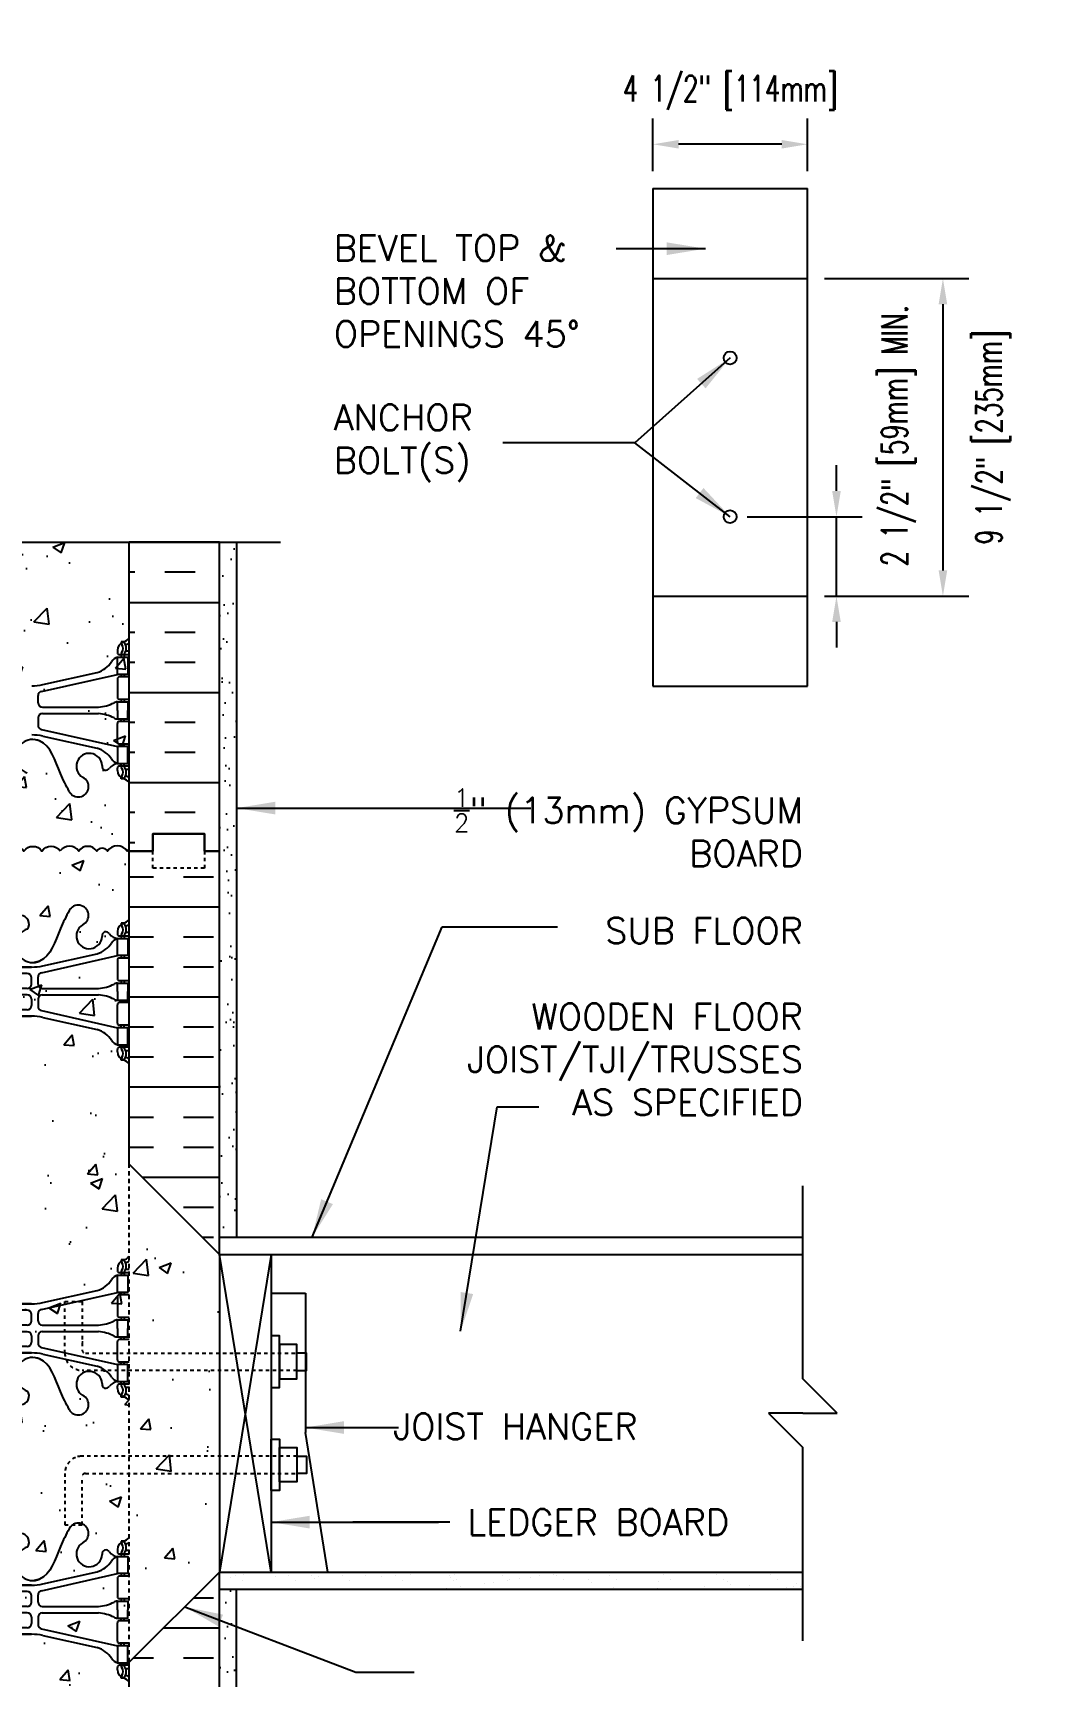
# Model space of a CAD drawing. Header units: inches. Extents: x 113.3 to 171.8, y -22.8 to 57.7.
# Drawn here: x 142.1 to 171.8, y 9.81 to 57.67 of the extents above; entities that cross this region are included whole.
import ezdxf
from ezdxf.enums import TextEntityAlignment as Align

# ---------------------------------------------------------------- set-up
doc = ezdxf.new("R2010")
doc.units = ezdxf.units.IN
doc.header["$LTSCALE"] = 0.5
doc.header["$MEASUREMENT"] = 0
doc.linetypes.add('DASHED2', pattern=[0.375, 0.25, -0.125])
doc.linetypes.add('HIDDEN2', pattern=[0.1875, 0.125, -0.0625])
for name, color, linetype in [('HATCH', 12, 'Continuous'), ('LINE15', 9, 'Continuous'), ('LINE18', 9, 'Continuous'), ('line25', 2, 'Continuous'), ('LINE50', 5, 'Continuous'), ('LINE9', 9, 'Continuous'), ('TEXT', 4, 'Continuous'), ('Web_Edge', 9, 'Continuous')]:
    doc.layers.add(name, color=color, linetype=linetype)
doc.styles.add('DIM', font='romans.shx', dxfattribs={"width": 0.7})
doc.styles.add('ROMANS', font='romans.shx', dxfattribs={"height": 1.125})
doc.dimstyles.new('ext_12', dxfattribs={"dimscale": 12, "dimtxt": 0.09375, "dimasz": 0.09375, "dimexe": 0.09375, "dimexo": 0.0625, "dimgap": 0.0625, "dimtad": 1, "dimdec": 1, "dimzin": 3, "dimdsep": 46, "dimlunit": 4, "dimtxsty": 'DIM', "dimcen": 0.09, "dimdle": 0.09375, "dimclrt": 4, "dimadec": 0, "dimazin": 0, "dimtfac": 1, "dimtdec": 1, "dimtmove": 2, "dimatfit": 3, "dimfxl": 1, "dimfrac": 2, "dimtolj": 1, "dimtzin": 0, "dimarcsym": 0})
doc.dimstyles.new('ext_8', dxfattribs={"dimscale": 8, "dimtxt": 0.09375, "dimasz": 0.09375, "dimexe": 0.09375, "dimexo": 0.0625, "dimgap": 0.0625, "dimtad": 1, "dimdec": 1, "dimzin": 3, "dimdsep": 46, "dimlunit": 4, "dimtxsty": 'DIM', "dimcen": 0.09, "dimdle": 0.09375, "dimclrt": 4, "dimadec": 0, "dimazin": 0, "dimtfac": 1, "dimtdec": 1, "dimtmove": 2, "dimatfit": 3, "dimfxl": 1, "dimfrac": 2, "dimtolj": 1, "dimtzin": 0, "dimarcsym": 0})
pattern_1 = [(37.5, (125.1024, -15.0365), (-0.031497, 0.963412), [0, -0.76, 0, -0.85, 0, -0.8125]), (7.5, (125.1024, -15.0365), (0.884888, 1.411073), [0, -0.41, 0, -0.685, 0, -0.2625]), (327.5, (124.4874, -15.0365), (1.557071, 0.00283), [0, -0.25, 0, -0.9, 0, -1.175]), (317.5, (124.4874, -15.0365), (1.503063, 0.438838), [0, -0.125, 0, -0.59, 0, -0.675])]

# ---------------------------------------------------------------- blocks, each defined once
blk = doc.blocks.new('*D1')
at = {"layer": 'Defpoints', "color": 0, "transparency": 16777216}
for p in [(162.395, 43.575), (165.49, 43.575), (164.645, 41.262)]:
    blk.add_point(p, dxfattribs=at)
at = {"layer": 'TEXT', "color": 0, "lineweight": -2, "transparency": 16777216}
for p, q in [((165.49, 44.325), (165.49, 45.075)), ((162.895, 43.575), (166.24, 43.575)), ((165.49, 41.262), (165.49, 43.575)), ((165.145, 41.262), (166.24, 41.262)), ((165.49, 40.512), (165.49, 39.762))]:
    blk.add_line(p, q, dxfattribs=at)
at = {"layer": 'TEXT', "color": 0, "transparency": 16777216}
for points in [[(165.365, 44.325), (165.615, 44.325), (165.49, 43.575)], [(165.365, 40.512), (165.615, 40.512), (165.49, 41.262)]]:
    blk.add_solid(points, dxfattribs=at)
at = {"layer": 'TEXT', "color": 4, "transparency": 16777216, "insert": (167.304, 45.932), "char_height": 0.75, "attachment_point": 5, "rotation": 90, "style": 'DIM'}
blk.add_mtext('\\A1;2 1/2" [59mm] MIN.', dxfattribs=at)
blk = doc.blocks.new('*D2')
at = {"layer": 'Defpoints', "color": 0, "transparency": 16777216}
for p in [(164.645, 50.512), (164.645, 41.262), (168.589, 41.262)]:
    blk.add_point(p, dxfattribs=at)
at = {"layer": 'TEXT', "color": 0, "lineweight": -2, "transparency": 16777216}
for p, q in [((165.145, 50.512), (169.339, 50.512)), ((168.589, 49.762), (168.589, 42.012)), ((165.145, 41.262), (169.339, 41.262))]:
    blk.add_line(p, q, dxfattribs=at)
at = {"layer": 'TEXT', "color": 0, "transparency": 16777216}
for points in [[(168.464, 49.762), (168.714, 49.762), (168.589, 50.512)], [(168.464, 42.012), (168.714, 42.012), (168.589, 41.262)]]:
    blk.add_solid(points, dxfattribs=at)
at = {"layer": 'TEXT', "color": 4, "transparency": 16777216, "insert": (170.052, 45.887), "char_height": 0.75, "attachment_point": 5, "rotation": 90, "style": 'DIM'}
blk.add_mtext('\\A1;9 1/2" [235mm]', dxfattribs=at)
blk = doc.blocks.new('*D3')
at = {"layer": 'Defpoints', "color": 0, "transparency": 16777216}
for p in [(160.145, 54.422), (160.145, 53.137), (164.645, 53.137)]:
    blk.add_point(p, dxfattribs=at)
at = {"layer": 'TEXT', "color": 0, "lineweight": -2, "transparency": 16777216}
for p, q in [((160.145, 53.637), (160.145, 55.172)), ((164.645, 53.637), (164.645, 55.172)), ((163.895, 54.422), (160.895, 54.422))]:
    blk.add_line(p, q, dxfattribs=at)
at = {"layer": 'TEXT', "color": 0, "transparency": 16777216}
for points in [[(160.895, 54.547), (160.895, 54.297), (160.145, 54.422)], [(163.895, 54.547), (163.895, 54.297), (164.645, 54.422)]]:
    blk.add_solid(points, dxfattribs=at)
at = {"layer": 'TEXT', "color": 4, "transparency": 16777216, "insert": (162.395, 55.922), "char_height": 0.75, "attachment_point": 5, "style": 'DIM'}
blk.add_mtext('\\A1;4 1/2" [114mm]', dxfattribs=at)
blk = doc.blocks.new('12-inch Hinge Pin Web')
at = {"layer": 'Web_Edge'}
for p, q in [((349.969, 208.905), (350.059, 208.905)), ((350.059, 208.905), (350.059, 208.863)), ((361.677, 208.905), (361.587, 208.905)), ((361.587, 208.905), (361.587, 208.863)), ((349.823, 208.626), (349.901, 208.626)), ((349.823, 208.526), (350.107, 208.526)), ((349.969, 208.526), (349.969, 208.456)), ((350.059, 208.526), (350.059, 208.456)), ((350.169, 208.656), (350.169, 208.588)), ((361.477, 208.656), (361.477, 208.588)), ((361.823, 208.526), (361.54, 208.526)), ((361.587, 208.526), (361.587, 208.456)), ((361.677, 208.526), (361.677, 208.456)), ((361.823, 208.626), (361.746, 208.626)), ((349.823, 207.886), (350.107, 207.886)), ((349.969, 207.956), (349.969, 207.886)), ((350.059, 207.956), (350.059, 207.886)), ((352.382, 207.459), (350.164, 207.956)), ((350.169, 207.823), (350.169, 207.288)), ((352.339, 207.658), (350.758, 208.011)), ((359.265, 207.459), (361.482, 207.956)), ((359.308, 207.658), (360.889, 208.011)), ((361.477, 207.823), (361.477, 207.288)), ((361.823, 207.886), (361.54, 207.886)), ((361.587, 207.956), (361.587, 207.886)), ((361.677, 207.956), (361.677, 207.886)), ((352.48, 207.125), (352.48, 207.337)), ((352.666, 207.622), (354.823, 207.622)), ((355.823, 207.622), (352.666, 207.622)), ((352.667, 207.126), (352.667, 207.31)), ((352.792, 207.435), (355.511, 207.435)), ((355.823, 207.622), (358.981, 207.622)), ((358.855, 207.435), (356.135, 207.435)), ((358.981, 207.622), (356.823, 207.622)), ((358.98, 207.126), (358.98, 207.31)), ((359.167, 207.125), (359.167, 207.337)), ((349.823, 207.226), (350.107, 207.226)), ((349.969, 207.226), (349.969, 207.156)), ((350.059, 207.226), (350.059, 207.156)), ((352.355, 207), (350.717, 207)), ((352.355, 206.812), (350.717, 206.812)), ((352.792, 207.001), (355.511, 207.001)), ((352.792, 206.811), (355.511, 206.811)), ((358.855, 207.001), (356.135, 207.001)), ((358.855, 206.811), (356.135, 206.811)), ((359.292, 207), (360.93, 207)), ((359.292, 206.812), (360.93, 206.812)), ((361.823, 207.226), (361.54, 207.226)), ((361.587, 207.226), (361.587, 207.156)), ((361.677, 207.226), (361.677, 207.156)), ((349.823, 206.586), (350.107, 206.586)), ((349.969, 206.586), (349.969, 206.656)), ((350.059, 206.586), (350.059, 206.656)), ((352.382, 206.353), (350.164, 205.856)), ((350.169, 205.988), (350.169, 206.523)), ((352.48, 206.687), (352.48, 206.475)), ((352.667, 206.686), (352.667, 206.502)), ((352.792, 206.377), (355.511, 206.377)), ((358.855, 206.377), (356.135, 206.377)), ((358.98, 206.686), (358.98, 206.502)), ((359.167, 206.687), (359.167, 206.475)), ((359.265, 206.353), (361.482, 205.856)), ((361.477, 205.988), (361.477, 206.523)), ((361.823, 206.586), (361.54, 206.586)), ((361.587, 206.586), (361.587, 206.656)), ((361.677, 206.586), (361.677, 206.656)), ((349.823, 205.926), (350.107, 205.926)), ((349.969, 205.856), (349.969, 205.926)), ((350.059, 205.856), (350.059, 205.926)), ((352.339, 206.154), (350.758, 205.801)), ((352.666, 206.19), (354.823, 206.19)), ((355.823, 206.19), (352.666, 206.19)), ((355.823, 206.19), (358.981, 206.19)), ((358.981, 206.19), (356.823, 206.19)), ((359.308, 206.154), (360.889, 205.801)), ((361.823, 205.926), (361.54, 205.926)), ((361.587, 205.856), (361.587, 205.926)), ((361.677, 205.856), (361.677, 205.926)), ((349.969, 205.286), (349.969, 205.356)), ((350.059, 205.286), (350.059, 205.356)), ((361.587, 205.286), (361.587, 205.356)), ((361.677, 205.286), (361.677, 205.356)), ((349.823, 205.286), (350.107, 205.286)), ((349.823, 205.186), (349.901, 205.186)), ((349.969, 204.907), (350.059, 204.907)), ((350.059, 204.907), (350.059, 204.949)), ((350.169, 205.156), (350.169, 205.223)), ((361.477, 205.156), (361.477, 205.223)), ((361.823, 205.286), (361.54, 205.286)), ((361.587, 204.907), (361.587, 204.949)), ((361.677, 204.907), (361.587, 204.907)), ((361.823, 205.186), (361.746, 205.186)), ((349.823, 198.818), (349.901, 198.818)), ((349.823, 198.718), (350.107, 198.718)), ((349.969, 199.097), (350.059, 199.097)), ((349.969, 198.718), (349.969, 198.648)), ((350.059, 199.097), (350.059, 199.055)), ((350.059, 198.718), (350.059, 198.648)), ((350.169, 198.848), (350.169, 198.781)), ((361.477, 198.848), (361.477, 198.781)), ((361.823, 198.718), (361.54, 198.718)), ((361.677, 199.097), (361.587, 199.097)), ((361.587, 199.097), (361.587, 199.055)), ((361.587, 198.718), (361.587, 198.648)), ((361.677, 198.718), (361.677, 198.648)), ((361.823, 198.818), (361.746, 198.818)), ((349.969, 198.148), (349.969, 198.078)), ((350.059, 198.148), (350.059, 198.078)), ((352.382, 197.652), (350.164, 198.148)), ((352.339, 197.85), (350.758, 198.203)), ((359.265, 197.652), (361.482, 198.148)), ((359.308, 197.85), (360.889, 198.203)), ((361.587, 198.148), (361.587, 198.078)), ((361.677, 198.148), (361.677, 198.078)), ((349.823, 198.078), (350.107, 198.078)), ((350.169, 198.016), (350.169, 197.481)), ((352.666, 197.814), (354.823, 197.814)), ((355.823, 197.814), (352.666, 197.814)), ((355.823, 197.814), (358.981, 197.814)), ((358.981, 197.814), (356.823, 197.814)), ((361.477, 198.016), (361.477, 197.481)), ((361.823, 198.078), (361.54, 198.078)), ((349.823, 197.418), (350.107, 197.418)), ((349.969, 197.418), (349.969, 197.348)), ((350.059, 197.418), (350.059, 197.348)), ((352.355, 197.192), (350.717, 197.192)), ((352.48, 197.317), (352.48, 197.53)), ((352.667, 197.318), (352.667, 197.502)), ((352.792, 197.627), (355.511, 197.627)), ((352.792, 197.193), (355.511, 197.193)), ((358.855, 197.627), (356.135, 197.627)), ((358.855, 197.193), (356.135, 197.193)), ((358.98, 197.318), (358.98, 197.502)), ((359.167, 197.317), (359.167, 197.53)), ((359.292, 197.192), (360.93, 197.192)), ((361.823, 197.418), (361.54, 197.418)), ((361.587, 197.418), (361.587, 197.348)), ((361.677, 197.418), (361.677, 197.348)), ((349.823, 196.778), (350.107, 196.778)), ((349.969, 196.778), (349.969, 196.848)), ((350.059, 196.778), (350.059, 196.848)), ((350.169, 196.181), (350.169, 196.716)), ((352.355, 197.004), (350.717, 197.004)), ((352.48, 196.879), (352.48, 196.667)), ((352.667, 196.878), (352.667, 196.694)), ((352.792, 197.003), (355.511, 197.003)), ((358.855, 197.003), (356.135, 197.003)), ((358.98, 196.878), (358.98, 196.694)), ((359.167, 196.879), (359.167, 196.667)), ((359.292, 197.004), (360.93, 197.004)), ((361.477, 196.181), (361.477, 196.716)), ((361.823, 196.778), (361.54, 196.778)), ((361.587, 196.778), (361.587, 196.848)), ((361.677, 196.778), (361.677, 196.848)), ((352.382, 196.545), (350.164, 196.048)), ((352.339, 196.347), (350.758, 195.994)), ((352.666, 196.383), (354.823, 196.383)), ((355.823, 196.383), (352.666, 196.383)), ((352.792, 196.569), (355.511, 196.569)), ((355.823, 196.383), (358.981, 196.383)), ((358.855, 196.569), (356.135, 196.569)), ((358.981, 196.383), (356.823, 196.383)), ((359.265, 196.545), (361.482, 196.048)), ((359.308, 196.347), (360.889, 195.994)), ((349.823, 196.118), (350.107, 196.118)), ((349.969, 196.048), (349.969, 196.118)), ((350.059, 196.048), (350.059, 196.118)), ((361.823, 196.118), (361.54, 196.118)), ((361.587, 196.048), (361.587, 196.118)), ((361.677, 196.048), (361.677, 196.118)), ((349.823, 195.478), (350.107, 195.478)), ((349.823, 195.378), (349.901, 195.378)), ((349.969, 195.478), (349.969, 195.548)), ((350.059, 195.478), (350.059, 195.548)), ((350.169, 195.348), (350.169, 195.416)), ((361.477, 195.348), (361.477, 195.416)), ((361.823, 195.478), (361.54, 195.478)), ((361.587, 195.478), (361.587, 195.548)), ((361.677, 195.478), (361.677, 195.548)), ((361.823, 195.378), (361.746, 195.378)), ((349.969, 195.099), (350.059, 195.099)), ((350.059, 195.099), (350.059, 195.141)), ((361.587, 195.099), (361.587, 195.141)), ((361.677, 195.099), (361.587, 195.099))]:
    blk.add_line(p, q, dxfattribs=at)
for points in [[(349.864, 207.956), (350.164, 207.956), (350.164, 208.456), (349.864, 208.456)], [(361.782, 207.956), (361.482, 207.956), (361.482, 208.456), (361.782, 208.456)], [(349.864, 205.856), (350.164, 205.856), (350.164, 205.356), (349.864, 205.356)], [(361.782, 205.856), (361.482, 205.856), (361.482, 205.356), (361.782, 205.356)], [(349.864, 198.148), (350.164, 198.148), (350.164, 198.648), (349.864, 198.648)], [(361.782, 198.148), (361.482, 198.148), (361.482, 198.648), (361.782, 198.648)], [(349.864, 196.048), (350.164, 196.048), (350.164, 195.548), (349.864, 195.548)], [(361.782, 196.048), (361.482, 196.048), (361.482, 195.548), (361.782, 195.548)]]:
    blk.add_lwpolyline(points, close=True, dxfattribs=at)
for points in [[(350.164, 206.906), (350.164, 207.156), (349.864, 207.156), (349.864, 206.906)], [(350.164, 206.906), (350.164, 206.656), (349.864, 206.656), (349.864, 206.906)], [(361.482, 206.906), (361.482, 207.156), (361.782, 207.156), (361.782, 206.906)], [(361.482, 206.906), (361.482, 206.656), (361.782, 206.656), (361.782, 206.906)], [(350.164, 197.098), (350.164, 197.348), (349.864, 197.348), (349.864, 197.098)], [(361.482, 197.098), (361.482, 197.348), (361.782, 197.348), (361.782, 197.098)], [(350.164, 197.098), (350.164, 196.848), (349.864, 196.848), (349.864, 197.098)], [(361.482, 197.098), (361.482, 196.848), (361.782, 196.848), (361.782, 197.098)]]:
    blk.add_lwpolyline(points, dxfattribs=at)
for centre, radius, start, end in [((351.309, 209.126), 0.3, 27.597, 243.9425), ((360.337, 209.126), 0.3, 296.0575, 152.403), ((350.169, 209.363), 0.5, 226.2109, 250.5288), ((350.169, 209.363), 0.6, 234.7832, 245.0748), ((350.163, 208.71), 0.25, 140.1145, 222.4609), ((349.907, 208.8), 0.021, 343.464, 63.9957), ((350.005, 208.841), 0.045, 321.448, 139.1879), ((349.919, 208.656), 0.25, 0, 70.5288), ((350.163, 208.71), 0.16, 140.0001, 222.4609), ((350.989, 208.532), 0.375, 182.9237, 59.8675), ((352.636, 208.254), 0.5, 246.2139, 71.7937), ((352.982, 208.879), 0.242, 90, 218.2327), ((359.011, 208.254), 0.5, 108.2063, 293.7861), ((358.665, 208.879), 0.242, 321.7673, 90), ((360.657, 208.532), 0.375, 120.1325, 357.0763), ((361.727, 208.656), 0.25, 109.4712, 180), ((361.641, 208.841), 0.045, 40.8121, 218.552), ((361.484, 208.71), 0.16, 317.5391, 39.9999), ((361.477, 209.363), 0.5, 289.4712, 313.7891), ((361.484, 208.71), 0.25, 317.5391, 39.8855), ((361.74, 208.8), 0.021, 116.0043, 196.536), ((361.477, 209.363), 0.6, 294.9252, 305.2168), ((349.902, 208.646), 0.0196, 269.4032, 15.4901), ((350.012, 208.572), 0.045, 222.4609, 42.4609), ((350.107, 208.588), 0.0625, 270, 0), ((350.127, 208.805), 0.352, 276.1291, 321.5331), ((350.042, 208.113), 0.364, 34.9775, 70.3387), ((350.965, 208.725), 0.743, 212.7919, 253.8107), ((350.504, 208.537), 0.113, 347.8156, 154.0569), ((354.761, 208.254), 0.5, 204.819, 44.1875), ((356.886, 208.254), 0.5, 135.8125, 335.181), ((360.682, 208.725), 0.743, 286.1893, 327.2081), ((361.143, 208.537), 0.113, 25.9431, 192.1844), ((361.52, 208.805), 0.352, 218.4669, 263.8709), ((361.605, 208.113), 0.364, 109.6613, 145.0225), ((361.54, 208.588), 0.0625, 180, 270), ((361.635, 208.572), 0.045, 137.5391, 317.5391), ((361.745, 208.646), 0.0196, 164.5099, 270.5968), ((350.107, 207.823), 0.0625, 0, 90), ((361.54, 207.823), 0.0625, 90, 180), ((350.107, 207.288), 0.0625, 270, 0), ((352.666, 209.122), 1.5, 257.4135, 270), ((352.355, 207.337), 0.125, 0, 77.3767), ((352.792, 207.31), 0.125, 90, 180), ((355.511, 207.218), 0.217, 270, 90), ((356.135, 207.218), 0.217, 90, 270), ((358.855, 207.31), 0.125, 0, 90), ((358.981, 209.122), 1.5, 270, 282.5865), ((359.292, 207.337), 0.125, 102.6233, 180), ((361.54, 207.288), 0.0625, 180, 270), ((350.16, 206.937), 0.219, 60.4937, 88.92), ((350.806, 208.167), 1.17, 242.6365, 265.6505), ((350.806, 205.645), 1.17, 94.3495, 117.3635), ((352.355, 207.125), 0.125, 270, 0), ((352.355, 206.687), 0.125, 0, 90), ((352.792, 207.126), 0.125, 180, 270), ((352.792, 206.686), 0.125, 90, 180), ((355.511, 206.594), 0.217, 270, 90), ((356.135, 206.594), 0.217, 90, 270), ((358.855, 207.126), 0.125, 270, 360), ((358.855, 206.686), 0.125, 0, 90), ((359.292, 207.125), 0.125, 180, 270), ((359.292, 206.687), 0.125, 90, 180), ((360.841, 208.167), 1.17, 274.3495, 297.3635), ((360.841, 205.645), 1.17, 62.6365, 85.6505), ((361.487, 206.937), 0.219, 91.08, 119.5063), ((350.107, 206.523), 0.0625, 0, 90), ((350.16, 206.875), 0.219, 271.08, 299.5063), ((352.355, 206.475), 0.125, 282.6233, 0), ((352.792, 206.502), 0.125, 180, 270), ((358.855, 206.502), 0.125, 270, 0), ((359.292, 206.475), 0.125, 180, 257.3767), ((361.487, 206.875), 0.219, 240.4937, 268.92), ((361.54, 206.523), 0.0625, 90, 180), ((350.107, 205.988), 0.0625, 270, 0), ((350.965, 205.087), 0.743, 106.1893, 147.2081), ((352.666, 204.69), 1.5, 90, 102.5865), ((358.981, 204.69), 1.5, 77.4135, 90), ((360.682, 205.087), 0.743, 32.7919, 73.8107), ((361.54, 205.988), 0.0625, 180, 270), ((350.042, 205.699), 0.364, 289.6613, 325.0225), ((361.605, 205.699), 0.364, 214.9775, 250.3387), ((350.169, 204.449), 0.6, 114.9252, 125.2168), ((350.169, 204.449), 0.5, 109.4712, 133.7891), ((349.902, 205.166), 0.0196, 344.5099, 90.5968), ((350.163, 205.101), 0.25, 137.5391, 219.8855), ((349.907, 205.012), 0.021, 296.0043, 16.536), ((350.005, 204.97), 0.045, 220.8121, 38.552), ((350.012, 205.24), 0.045, 317.5391, 137.5391), ((350.163, 205.101), 0.16, 137.5391, 219.9999), ((349.919, 205.156), 0.25, 289.4712, 360), ((350.107, 205.223), 0.0625, 360, 90), ((361.54, 205.223), 0.0625, 90, 180), ((361.727, 205.156), 0.25, 180, 250.5288), ((361.635, 205.24), 0.045, 42.4609, 222.4609), ((361.641, 204.97), 0.045, 141.448, 319.1879), ((361.484, 205.101), 0.16, 320.0001, 42.4609), ((361.477, 204.449), 0.5, 46.2109, 70.5288), ((361.484, 205.101), 0.25, 320.1145, 42.4609), ((361.74, 205.012), 0.021, 163.464, 243.9957), ((361.745, 205.166), 0.0196, 89.4032, 195.4901), ((361.477, 204.449), 0.6, 54.7832, 65.0748), ((350.169, 199.555), 0.5, 226.2109, 250.5288), ((361.477, 199.555), 0.5, 289.4712, 313.7891), ((350.169, 199.555), 0.6, 234.7832, 245.0748), ((349.902, 198.838), 0.0196, 269.4032, 15.4901), ((350.163, 198.903), 0.25, 140.1145, 222.4609), ((349.907, 198.992), 0.021, 343.464, 63.9957), ((350.005, 199.034), 0.045, 321.448, 139.1879), ((350.012, 198.764), 0.045, 222.4609, 42.4609), ((349.919, 198.848), 0.25, 0, 70.5288), ((350.163, 198.903), 0.16, 140.0001, 222.4609), ((350.107, 198.781), 0.0625, 270, 0), ((350.042, 198.306), 0.364, 34.9775, 70.3387), ((361.605, 198.306), 0.364, 109.6613, 145.0225), ((361.727, 198.848), 0.25, 109.4712, 180), ((361.54, 198.781), 0.0625, 180, 270), ((361.635, 198.764), 0.045, 137.5391, 317.5391), ((361.641, 199.034), 0.045, 40.8121, 218.552), ((361.484, 198.903), 0.16, 317.5391, 39.9999), ((361.484, 198.903), 0.25, 317.5391, 39.8855), ((361.74, 198.992), 0.021, 116.0043, 196.536), ((361.745, 198.838), 0.0196, 164.5099, 270.5968), ((361.477, 199.555), 0.6, 294.9252, 305.2168), ((350.965, 198.917), 0.743, 212.7919, 253.8107), ((360.682, 198.917), 0.743, 286.1893, 327.2081), ((350.107, 198.016), 0.0625, 0, 90), ((352.666, 199.314), 1.5, 257.4135, 270), ((358.981, 199.314), 1.5, 270, 282.5865), ((361.54, 198.016), 0.0625, 90, 180), ((350.107, 197.481), 0.0625, 270, 0), ((350.16, 197.13), 0.219, 60.4937, 88.92), ((350.806, 198.359), 1.17, 242.6365, 265.6505), ((352.355, 197.317), 0.125, 270, 0), ((352.355, 197.53), 0.125, 0, 77.3767), ((352.792, 197.502), 0.125, 90, 180), ((352.792, 197.318), 0.125, 180, 270), ((355.511, 197.41), 0.217, 270, 90), ((356.135, 197.41), 0.217, 90, 270), ((358.855, 197.502), 0.125, 0, 90), ((358.855, 197.318), 0.125, 270, 360), ((359.292, 197.53), 0.125, 102.6233, 180), ((359.292, 197.317), 0.125, 180, 270), ((360.841, 198.359), 1.17, 274.3495, 297.3635), ((361.487, 197.13), 0.219, 91.08, 119.5063), ((361.54, 197.481), 0.0625, 180, 270), ((350.107, 196.716), 0.0625, 0, 90), ((350.16, 197.067), 0.219, 271.08, 299.5063), ((350.806, 195.837), 1.17, 94.3495, 117.3635), ((352.355, 196.879), 0.125, 0, 90), ((352.792, 196.878), 0.125, 90, 180), ((355.511, 196.786), 0.217, 270, 90), ((356.135, 196.786), 0.217, 90, 270), ((358.855, 196.878), 0.125, 0, 90), ((359.292, 196.879), 0.125, 90, 180), ((360.841, 195.837), 1.17, 62.6365, 85.6505), ((361.487, 197.067), 0.219, 240.4937, 268.92), ((361.54, 196.716), 0.0625, 90, 180), ((352.666, 194.883), 1.5, 90, 102.5865), ((352.355, 196.667), 0.125, 282.6233, 0), ((352.636, 195.75), 0.5, 288.2063, 113.7861), ((352.792, 196.694), 0.125, 180, 270), ((354.761, 195.75), 0.5, 315.8125, 155.181), ((356.886, 195.75), 0.5, 24.819, 224.1875), ((359.011, 195.75), 0.5, 66.2139, 251.7937), ((358.855, 196.694), 0.125, 270, 0), ((358.981, 194.883), 1.5, 77.4135, 90), ((359.292, 196.667), 0.125, 180, 257.3767), ((350.107, 196.181), 0.0625, 270, 0), ((350.965, 195.28), 0.743, 106.1893, 147.2081), ((350.989, 195.472), 0.375, 300.1325, 177.0763), ((360.657, 195.472), 0.375, 2.9237, 239.8675), ((360.682, 195.28), 0.743, 32.7919, 73.8107), ((361.54, 196.181), 0.0625, 180, 270), ((349.902, 195.359), 0.0196, 344.5099, 90.5968), ((350.163, 195.294), 0.25, 137.5391, 219.8855), ((350.012, 195.432), 0.045, 317.5391, 137.5391), ((350.163, 195.294), 0.16, 137.5391, 219.9999), ((349.919, 195.348), 0.25, 289.4712, 360), ((350.107, 195.416), 0.0625, 360, 90), ((350.042, 195.891), 0.364, 289.6613, 325.0225), ((350.127, 195.199), 0.352, 38.4669, 83.8709), ((350.504, 195.467), 0.113, 205.9431, 12.1844), ((352.982, 195.125), 0.242, 141.7673, 270), ((358.665, 195.125), 0.242, 270, 38.2327), ((361.143, 195.467), 0.113, 167.8156, 334.0569), ((361.52, 195.199), 0.352, 96.1291, 141.5331), ((361.605, 195.891), 0.364, 214.9775, 250.3387), ((361.54, 195.416), 0.0625, 90, 180), ((361.727, 195.348), 0.25, 180, 250.5288), ((361.635, 195.432), 0.045, 42.4609, 222.4609), ((361.484, 195.294), 0.16, 320.0001, 42.4609), ((361.484, 195.294), 0.25, 320.1145, 42.4609), ((361.745, 195.359), 0.0196, 89.4032, 195.4901), ((350.169, 194.641), 0.6, 114.9252, 125.2168), ((350.169, 194.641), 0.5, 109.4712, 133.7891), ((349.907, 195.204), 0.021, 296.0043, 16.536), ((350.005, 195.163), 0.045, 220.8121, 38.552), ((351.309, 194.878), 0.3, 116.0575, 332.403), ((360.337, 194.878), 0.3, 207.597, 63.9425), ((361.641, 195.163), 0.045, 141.448, 319.1879), ((361.477, 194.641), 0.5, 46.2109, 70.5288), ((361.74, 195.204), 0.021, 163.464, 243.9957), ((361.477, 194.641), 0.6, 54.7832, 65.0748)]:
    blk.add_arc(centre, radius, start, end, dxfattribs=at)
for points, knots in [([(355.119, 208.603), (355.012, 208.766), (354.652, 208.856), (354.575, 209.352), (355.123, 209.588), (355.527, 209.616), (355.823, 209.637)], [0.229407, 0.229407, 0.229407, 0.229407, 0.844432, 1.128849, 1.464331, 2.389004, 2.389004, 2.389004, 2.389004]), ([(356.527, 208.603), (356.635, 208.766), (356.995, 208.856), (357.072, 209.352), (356.524, 209.588), (356.12, 209.616), (355.823, 209.637)], [0.229407, 0.229407, 0.229407, 0.229407, 0.844432, 1.128849, 1.464331, 2.389004, 2.389004, 2.389004, 2.389004]), ([(351.575, 209.265), (351.661, 209.098), (351.914, 208.608), (352.128, 207.859), (352.538, 207.764), (352.595, 207.756)], [0, 0, 0, 0, 0.579211, 1.703896, 1.875321, 1.875321, 1.875321, 1.875321]), ([(360.072, 209.265), (359.986, 209.098), (359.733, 208.608), (359.519, 207.859), (359.109, 207.764), (359.052, 207.756)], [0, 0, 0, 0, 0.579211, 1.703896, 1.875321, 1.875321, 1.875321, 1.875321]), ([(352.982, 209.121), (353.103, 209.123), (353.937, 208.766), (354.176, 208.309), (354.317, 208.026)], [0.038125, 0.038125, 0.038125, 0.038125, 0.320663, 1.258119, 1.258119, 1.258119, 1.258119]), ([(358.665, 209.121), (358.544, 209.123), (357.71, 208.766), (357.471, 208.309), (357.33, 208.026)], [0.038125, 0.038125, 0.038125, 0.038125, 0.320663, 1.258119, 1.258119, 1.258119, 1.258119]), ([(351.575, 194.739), (351.661, 194.906), (351.914, 195.396), (352.128, 196.145), (352.538, 196.24), (352.595, 196.248)], [0, 0, 0, 0, 0.579211, 1.703896, 1.875321, 1.875321, 1.875321, 1.875321]), ([(360.072, 194.739), (359.986, 194.906), (359.733, 195.396), (359.519, 196.145), (359.109, 196.24), (359.052, 196.248)], [0, 0, 0, 0, 0.579211, 1.703896, 1.875321, 1.875321, 1.875321, 1.875321]), ([(352.982, 194.883), (353.103, 194.881), (353.937, 195.239), (354.176, 195.695), (354.317, 195.979)], [0.038125, 0.038125, 0.038125, 0.038125, 0.320663, 1.258119, 1.258119, 1.258119, 1.258119]), ([(358.665, 194.883), (358.544, 194.881), (357.71, 195.239), (357.471, 195.695), (357.33, 195.979)], [0.038125, 0.038125, 0.038125, 0.038125, 0.320663, 1.258119, 1.258119, 1.258119, 1.258119]), ([(355.119, 195.401), (355.012, 195.238), (354.652, 195.148), (354.575, 194.652), (355.123, 194.416), (355.527, 194.388), (355.823, 194.367)], [0.229407, 0.229407, 0.229407, 0.229407, 0.844432, 1.128849, 1.464331, 2.389004, 2.389004, 2.389004, 2.389004]), ([(356.527, 195.401), (356.635, 195.238), (356.995, 195.148), (357.072, 194.652), (356.524, 194.416), (356.12, 194.388), (355.823, 194.367)], [0.229407, 0.229407, 0.229407, 0.229407, 0.844432, 1.128849, 1.464331, 2.389004, 2.389004, 2.389004, 2.389004])]:
    blk.add_open_spline(points, degree=3, knots=knots, dxfattribs=at)
for points in [[(352.667, 207.131), (352.667, 207.305)], [(358.98, 207.131), (358.98, 207.305)], [(352.667, 206.681), (352.667, 206.507)], [(358.98, 206.681), (358.98, 206.507)], [(352.667, 197.323), (352.667, 197.497)], [(358.98, 197.323), (358.98, 197.497)], [(352.667, 196.873), (352.667, 196.699)], [(358.98, 196.873), (358.98, 196.699)]]:
    blk.add_open_spline(points, degree=1, dxfattribs=at)

msp = doc.modelspace()

# ---------------------------------------------------------------- hatches: boundary and pattern name
at = {"layer": 'HATCH'}
h = msp.add_hatch(dxfattribs=at)
h.set_pattern_fill('AR-CONC', color=256, scale=0.5, style=0)
edge = h.paths.add_edge_path()
edge.add_line((135.904, 42.838), (132.904, 42.838))
edge.add_line((132.904, 42.838), (132.904, -2.162))
edge.add_line((132.904, -2.162), (135.904, -2.162))
edge.add_line((135.904, -2.162), (136.904, -1.162))
edge.add_line((136.904, -1.162), (136.904, -3.162))
edge.add_line((136.904, -3.162), (137.904, -2.162))
edge.add_line((137.904, -2.162), (144.904, -2.162))
edge.add_line((144.904, -2.162), (144.904, 15.713))
edge.add_line((144.904, 15.713), (143.629, 15.713))
edge.add_arc((143.629, 15.613), 0.1, 90, 180)
edge.add_line((143.529, 15.613), (143.529, 14.213))
edge.add_line((143.529, 14.213), (143.029, 14.213))
edge.add_line((143.029, 14.213), (143.029, 15.713))
edge.add_arc((143.529, 15.713), 0.5, 90, 180, ccw=False)
edge.add_line((143.529, 16.213), (144.904, 16.213))
edge.add_line((144.904, 16.213), (144.904, 18.713))
edge.add_line((144.904, 18.713), (143.529, 18.713))
edge.add_arc((143.529, 19.213), 0.5, 180, 270, ccw=False)
edge.add_line((143.029, 19.213), (143.029, 20.713))
edge.add_line((143.029, 20.713), (143.529, 20.713))
edge.add_line((143.529, 20.713), (143.529, 19.313))
edge.add_arc((143.629, 19.313), 0.1, 180, 270)
edge.add_line((143.629, 19.213), (144.904, 19.213))
edge.add_line((144.904, 19.213), (144.904, 42.838))
edge.add_line((144.904, 42.838), (137.904, 42.838))
edge.add_line((137.904, 42.838), (136.904, 41.838))
edge.add_line((136.904, 41.838), (136.904, 43.838))
edge.add_line((136.904, 43.838), (135.904, 42.838))
h = msp.add_hatch(dxfattribs=at)
h.set_pattern_fill('INSUL', color=256, scale=7, style=0)
h.set_pattern_definition([(180, (3071.0654, -363.1712), (0, 2.625), []), (180, (3071.0654, -362.2962), (0, 2.625), [0.875, -0.875]), (180, (3071.0654, -361.4212), (0, 2.625), [0.875, -0.875])])
h.paths.add_polyline_path([(147.529, 42.838), (144.904, 42.838), (144.904, 33.838), (145.591, 33.838), (145.591, 34.338), (147.091, 34.338), (147.091, 33.838), (147.529, 33.838)])
h = msp.add_hatch(dxfattribs=at)
h.set_pattern_fill('AR-SAND', color=256, scale=0.5, style=0)
h.set_pattern_definition(pattern_1)
h.paths.add_polyline_path([(148.029, 42.838), (147.529, 42.838), (147.529, 22.588), (148.029, 22.588)])
h = msp.add_hatch(dxfattribs=at)
h.set_pattern_fill('INSUL', color=256, scale=7, style=0)
h.set_pattern_definition([(0, (34.4787, -15.0365), (0, 2.625), []), (0, (34.4787, -14.1615), (0, 2.625), [0.875, -0.875]), (0, (34.4787, -13.2865), (0, 2.625), [0.875, -0.875])])
h.paths.add_polyline_path([(144.904, 24.713), (147.529, 22.088), (147.529, 33.838), (147.091, 33.838), (147.091, 33.338), (145.591, 33.338), (145.591, 33.838), (144.904, 33.838)])
h.paths.add_polyline_path([(147.529, 12.838), (144.904, 10.213), (144.904, -2.162), (147.529, -2.162)])
h = msp.add_hatch(dxfattribs=at)
h.set_pattern_fill('AR-CONC', color=256, scale=0.5, style=0)
h.set_pattern_definition([(50, (11.4798, -137.801), (3.5863, -0.31376), [0.375, -4.125]), (355, (11.4798, -137.801), (-0.693757, 3.76096), [0.3, -3.3]), (100.4514, (11.7786, -137.827), (2.892547, 3.4472), [0.3187, -3.50571]), (46.1842, (11.4798, -136.801), (5.336205, -0.827595), [0.5625, -6.1875]), (96.6356, (11.9244, -136.87), (4.67331, 4.87059), [0.47805, -5.25856]), (351.1842, (11.48, -136.801), (4.67331, 4.8706), [0.45, -4.95]), (21, (11.9798, -137.051), (2.984535, -2.013094), [0.375, -4.125]), (326, (11.9798, -137.051), (1.216577, 3.62575), [0.3, -3.3]), (71.4514, (12.2285, -137.2187), (4.201113, 1.61265), [0.3187, -3.50571]), (37.5, (11.4798, -137.8009), (0.060799, 1.664469), [0, -3.26, 0, -3.35, 0, -3.3125]), (7.5, (11.4798, -137.8009), (1.315348, 1.972059), [0, -1.91, 0, -3.185, 0, -1.2625]), (327.5, (10.3648, -137.8009), (2.669112, -0.112774), [0, -1.25, 0, -3.9, 0, -5.175]), (317.5, (9.8648, -137.801), (2.91593, 0.500525), [0, -1.625, 0, -2.59, 0, -3.675])])
h.paths.add_polyline_path([(147.529, 19.526), (144.904, 19.526), (144.904, 15.401), (147.529, 15.401)])
h.paths.add_polyline_path([(147.529, 13.963), (147.529, 14.901), (144.904, 14.901), (144.904, 11.338)])
h.paths.add_polyline_path([(144.904, 23.588), (144.904, 20.026), (147.529, 20.026), (147.529, 20.963)])
h = msp.add_hatch(dxfattribs=at)
h.set_pattern_fill('AR-SAND', color=256, scale=0.5, style=0)
h.set_pattern_definition(pattern_1)
h.paths.add_polyline_path([(148.029, 12.027), (147.935, 12.338), (147.529, 12.338), (147.529, -2.162), (148.029, -2.162)])

# ---------------------------------------------------------------- linework, layer by layer
for p, q in [((147.529, 42.838), (144.904, 42.838)), ((149.029, 22.088), (147.529, 12.838)), ((149.029, 12.838), (147.529, 22.088)), ((147.839, 12.693), (147.839, 12.693)), ((147.988, 12.732), (147.988, 12.732)), ((148.199, 12.598), (148.199, 12.598)), ((148.214, 12.759), (148.214, 12.759)), ((149.147, 12.71), (149.147, 12.71)), ((149.545, 12.735), (149.545, 12.735)), ((149.756, 12.601), (149.756, 12.601)), ((150.214, 12.742), (150.214, 12.742)), ((150.307, 12.658), (150.307, 12.658)), ((150.426, 12.703), (150.426, 12.703)), ((151.103, 12.738), (151.103, 12.738)), ((151.313, 12.604), (151.313, 12.604)), ((151.777, 12.752), (151.777, 12.752)), ((152.245, 12.698), (152.245, 12.698)), ((152.66, 12.741), (152.66, 12.741)), ((152.87, 12.606), (152.87, 12.606)), ((153.086, 12.769), (153.086, 12.769)), ((154.217, 12.744), (154.217, 12.744)), ((154.245, 12.681), (154.245, 12.681)), ((154.338, 12.596), (154.338, 12.596)), ((154.365, 12.763), (154.365, 12.763)), ((154.428, 12.609), (154.428, 12.609)), ((155.237, 12.513), (155.237, 12.513)), ((155.497, 12.547), (155.497, 12.547)), ((155.715, 12.811), (155.715, 12.811)), ((155.774, 12.746), (155.774, 12.746)), ((155.904, 12.601), (155.904, 12.601)), ((155.985, 12.612), (155.985, 12.612)), ((156.276, 12.637), (156.276, 12.637)), ((156.583, 12.69), (156.583, 12.69)), ((156.843, 12.724), (156.843, 12.724)), ((157.024, 12.828), (157.024, 12.828)), ((157.25, 12.778), (157.25, 12.778)), ((157.331, 12.749), (157.331, 12.749)), ((157.542, 12.615), (157.542, 12.615)), ((158.276, 12.619), (158.276, 12.619)), ((158.303, 12.822), (158.303, 12.822)), ((158.369, 12.535), (158.369, 12.535)), ((158.888, 12.752), (158.888, 12.752)), ((159.099, 12.618), (159.099, 12.618)), ((160.307, 12.575), (160.307, 12.575)), ((160.445, 12.755), (160.445, 12.755)), ((160.656, 12.62), (160.656, 12.62)), ((162.002, 12.758), (162.002, 12.758)), ((162.213, 12.623), (162.213, 12.623)), ((162.307, 12.558), (162.307, 12.558)), ((162.399, 12.474), (162.399, 12.474)), ((163.559, 12.76), (163.559, 12.76)), ((163.77, 12.626), (163.77, 12.626)), ((164.338, 12.514), (164.338, 12.514)), ((154.151, 12.37), (154.151, 12.37)), ((154.558, 12.423), (154.558, 12.423)), ((157.7, 12.359), (157.7, 12.359)), ((159.009, 12.376), (159.009, 12.376)), ((160.288, 12.37), (160.288, 12.37)), ((161.638, 12.418), (161.638, 12.418)), ((162.947, 12.435), (162.947, 12.435)), ((163.773, 12.342), (163.773, 12.342)), ((164.034, 12.376), (164.034, 12.376)), ((164.226, 12.429), (164.226, 12.429)), ((164.44, 12.43), (164.44, 12.43))]:
    msp.add_line(p, q, dxfattribs=at)
for points in [[(140.904, 33.894, -0.056985), (140.953, 33.838, -0.520567), (141.518, 33.838, -0.520567), (141.837, 33.838, -0.520567), (142.361, 33.838, -0.520567), (142.896, 33.843)], [(144.888, 33.894, 0.056985), (144.839, 33.838, 0.520567), (144.274, 33.838, 0.520567), (143.955, 33.838, 0.520567), (143.431, 33.838, 0.520567), (142.896, 33.843)]]:
    msp.add_lwpolyline(points, format="xyb", dxfattribs=at)
at = {"layer": 'LINE15', "linetype": 'HIDDEN2'}
for points in [[(149.779, 18.713), (143.529, 18.713, -0.414214), (143.029, 19.213), (143.029, 20.713), (143.529, 20.713), (143.529, 19.313, 0.414214), (143.629, 19.213), (149.779, 19.213)], [(149.779, 16.213), (143.529, 16.213, 0.414214), (143.029, 15.713), (143.029, 14.213), (143.529, 14.213), (143.529, 15.613, -0.414214), (143.629, 15.713), (149.779, 15.713)]]:
    msp.add_lwpolyline(points, format="xyb", dxfattribs=at)
at = {"layer": 'LINE18'}
for points in [[(149.029, 18.213), (149.279, 18.213), (149.279, 19.713), (149.029, 19.713)], [(149.279, 18.463), (149.779, 18.463), (149.779, 19.463), (149.279, 19.463)], [(149.029, 16.713), (149.279, 16.713), (149.279, 15.213), (149.029, 15.213)], [(149.279, 16.463), (149.779, 16.463), (149.779, 15.463), (149.279, 15.463)]]:
    msp.add_lwpolyline(points, close=True, dxfattribs=at)
for points in [[(149.779, 18.713), (150.06, 18.713), (150.06, 19.213), (149.779, 19.213)], [(149.779, 16.213), (150.06, 16.213), (150.06, 15.713), (149.779, 15.713)]]:
    msp.add_lwpolyline(points, dxfattribs=at)
at = {"layer": 'line25'}
for p, q in [((144.904, 33.838), (144.904, 42.838)), ((144.904, 24.713), (144.904, 33.838)), ((147.529, 22.088), (144.904, 24.713)), ((147.529, 22.088), (164.512, 22.088)), ((147.529, 22.088), (147.529, 12.838)), ((149.029, 22.088), (149.029, 12.838)), ((147.529, 12.838), (144.904, 10.213)), ((147.529, 12.838), (164.512, 12.838)), ((144.904, -2.162), (144.904, 10.213))]:
    msp.add_line(p, q, dxfattribs=at)
at = {"layer": 'LINE50'}
for p, q in [((147.529, 33.838), (147.529, 42.838)), ((147.529, 22.088), (147.529, 33.838)), ((147.529, -2.162), (147.529, 12.838))]:
    msp.add_line(p, q, dxfattribs=at)
for points in [[(144.904, 33.838), (145.591, 33.838), (145.591, 34.338), (147.091, 34.338), (147.091, 33.838), (147.529, 33.838)], [(147.529, 33.838), (147.091, 33.838), (147.091, 34.338), (145.591, 34.338), (145.591, 33.838), (144.904, 33.838)]]:
    msp.add_lwpolyline(points, dxfattribs=at)
at = {"layer": 'LINE9'}
for p, q in [((160.145, 53.137), (160.145, 38.637)), ((160.145, 53.137), (164.645, 53.137)), ((164.645, 38.637), (164.645, 53.137)), ((160.145, 50.512), (164.645, 50.512)), ((148.029, 42.838), (148.029, 22.588)), ((160.145, 41.262), (164.645, 41.262)), ((160.145, 38.637), (164.645, 38.637)), ((164.512, 18.463), (164.512, 24.088)), ((147.529, 22.588), (164.512, 22.588)), ((149.029, 20.957), (150.029, 20.957)), ((150.029, 20.957), (150.029, 16.898)), ((165.512, 17.463), (164.512, 18.463)), ((163.512, 17.463), (164.512, 16.463)), ((164.512, 17.463), (163.512, 17.463)), ((164.512, 17.463), (165.512, 17.463)), ((150.687, 12.838), (150.029, 16.898)), ((164.512, 10.838), (164.512, 16.463)), ((147.529, 12.338), (164.512, 12.338)), ((148.029, -2.162), (148.029, 12.338))]:
    msp.add_line(p, q, dxfattribs=at)
at = {"layer": 'LINE9', "linetype": 'DASHED2'}
msp.add_line((144.904, 10.213), (144.904, 24.713), dxfattribs=at)
at = {"layer": 'LINE9'}
msp.add_lwpolyline([(124.278, 42.838), (135.904, 42.838), (136.904, 43.838), (136.904, 42.838), (136.904, 41.838), (137.904, 42.838), (149.31, 42.838)], dxfattribs=at)
at = {"layer": 'LINE9', "linetype": 'DASHED2', "ltscale": 0.15}
msp.add_lwpolyline([(147.091, 33.838), (147.091, 33.838), (147.091, 33.338), (145.591, 33.338), (145.591, 33.838), (145.591, 33.838)], dxfattribs=at)
at = {"layer": 'LINE9'}
for centre in [(162.395, 48.2), (162.395, 43.575)]:
    msp.add_circle(centre, 0.188, dxfattribs=at)
at = {"layer": 'TEXT'}
msp.add_line((154.231, 14.292), (151.411, 14.292), dxfattribs=at)
at = {"layer": 'Web_Edge'}
for p, q in [((144.758, 39.933), (144.668, 39.933)), ((144.668, 39.933), (144.668, 39.892)), ((144.558, 39.684), (144.558, 39.617)), ((144.904, 39.554), (144.62, 39.554)), ((144.668, 39.554), (144.668, 39.484)), ((144.758, 39.554), (144.758, 39.484)), ((144.904, 39.654), (144.826, 39.654)), ((142.345, 38.488), (144.563, 38.984)), ((142.389, 38.686), (143.969, 39.039)), ((144.558, 38.852), (144.558, 38.317)), ((144.904, 38.914), (144.62, 38.914)), ((144.668, 38.984), (144.668, 38.914)), ((144.758, 38.984), (144.758, 38.914)), ((142.248, 38.154), (142.248, 38.366)), ((142.373, 38.029), (144.01, 38.029)), ((142.373, 37.84), (144.01, 37.84)), ((144.904, 38.254), (144.62, 38.254)), ((144.668, 38.254), (144.668, 38.184)), ((144.758, 38.254), (144.758, 38.184)), ((142.248, 37.715), (142.248, 37.503)), ((142.345, 37.381), (144.563, 36.884)), ((144.558, 37.017), (144.558, 37.552)), ((144.904, 37.614), (144.62, 37.614)), ((144.668, 37.614), (144.668, 37.684)), ((144.758, 37.614), (144.758, 37.684)), ((142.389, 37.183), (143.969, 36.83)), ((144.904, 36.954), (144.62, 36.954)), ((144.668, 36.884), (144.668, 36.954)), ((144.758, 36.884), (144.758, 36.954)), ((144.668, 36.314), (144.668, 36.384)), ((144.758, 36.314), (144.758, 36.384)), ((144.558, 36.184), (144.558, 36.252)), ((144.904, 36.314), (144.62, 36.314)), ((144.668, 35.936), (144.668, 35.977)), ((144.758, 35.936), (144.668, 35.936)), ((144.904, 36.214), (144.826, 36.214))]:
    msp.add_line(p, q, dxfattribs=at)
for points in [[(144.863, 38.984), (144.563, 38.984), (144.563, 39.484), (144.863, 39.484)], [(144.863, 36.884), (144.563, 36.884), (144.563, 36.384), (144.863, 36.384)]]:
    msp.add_lwpolyline(points, close=True, dxfattribs=at)
for points in [[(144.563, 37.934), (144.563, 38.184), (144.863, 38.184), (144.863, 37.934)], [(144.563, 37.934), (144.563, 37.684), (144.863, 37.684), (144.863, 37.934)]]:
    msp.add_lwpolyline(points, dxfattribs=at)
for centre, radius, start, end in [((144.808, 39.684), 0.25, 109.4712, 180), ((144.722, 39.87), 0.045, 40.8121, 218.552), ((144.564, 39.739), 0.16, 317.5391, 39.9999), ((144.558, 40.392), 0.5, 289.4712, 313.7891), ((144.564, 39.739), 0.25, 317.5391, 39.8855), ((144.82, 39.829), 0.021, 116.0043, 196.536), ((144.558, 40.392), 0.6, 294.9252, 305.2168), ((143.762, 39.753), 0.743, 286.1893, 327.2081), ((144.685, 39.142), 0.364, 109.6613, 145.0225), ((144.62, 39.617), 0.0625, 180, 270), ((144.715, 39.601), 0.045, 137.5391, 317.5391), ((144.826, 39.674), 0.0196, 164.5099, 270.5968), ((144.62, 38.852), 0.0625, 90, 180), ((142.062, 40.15), 1.5, 270, 282.5865), ((142.373, 38.366), 0.125, 102.6233, 180), ((144.62, 38.317), 0.0625, 180, 270), ((142.373, 38.154), 0.125, 180, 270), ((142.373, 37.715), 0.125, 90, 180), ((143.921, 39.195), 1.17, 274.3495, 297.3635), ((143.921, 36.674), 1.17, 62.6365, 85.6505), ((144.567, 37.966), 0.219, 91.08, 119.5063), ((142.373, 37.503), 0.125, 180, 257.3767), ((144.567, 37.903), 0.219, 240.4937, 268.92), ((144.62, 37.552), 0.0625, 90, 180), ((142.091, 36.586), 0.5, 66.2139, 251.7937), ((142.062, 35.719), 1.5, 77.4135, 90), ((144.62, 37.017), 0.0625, 180, 270), ((143.738, 36.308), 0.375, 2.9237, 239.8675), ((143.762, 36.116), 0.743, 32.7919, 73.8107), ((144.6, 36.035), 0.352, 96.1291, 141.5331), ((144.685, 36.727), 0.364, 214.9775, 250.3387), ((143.418, 35.714), 0.3, 207.597, 63.9425), ((144.223, 36.303), 0.113, 167.8156, 334.0569), ((144.62, 36.252), 0.0625, 90, 180), ((144.808, 36.184), 0.25, 180, 250.5288), ((144.715, 36.268), 0.045, 42.4609, 222.4609), ((144.722, 35.999), 0.045, 141.448, 319.1879), ((144.564, 36.13), 0.16, 320.0001, 42.4609), ((144.558, 35.477), 0.5, 46.2109, 70.5288), ((144.564, 36.13), 0.25, 320.1145, 42.4609), ((144.82, 36.04), 0.021, 163.464, 243.9957), ((144.826, 36.195), 0.0196, 89.4032, 195.4901), ((144.558, 35.477), 0.6, 54.7832, 65.0748)]:
    msp.add_arc(centre, radius, start, end, dxfattribs=at)
msp.add_open_spline([(143.152, 35.575), (143.066, 35.742), (142.813, 36.232), (142.599, 36.982), (142.189, 37.076), (142.132, 37.084)], degree=3, knots=[0, 0, 0, 0, 0.579211, 1.703896, 1.875321, 1.875321, 1.875321, 1.875321], dxfattribs=at)

# ---------------------------------------------------------------- block references
for p in [(-216.92, -177.164), (-216.92, -195.164)]:
    msp.add_blockref('12-inch Hinge Pin Web', p, dxfattribs=at)

# ---------------------------------------------------------------- texts
at = {"layer": 'TEXT', "style": 'ROMANS'}
for s, p in [(' JOIST HANGER', (152.079, 17.078)), (' LEDGER BOARD', (154.231, 14.292))]:
    msp.add_text(s, height=0.75, dxfattribs=at).set_placement(p, align=Align.MIDDLE_LEFT)
at = {"layer": 'TEXT', "char_height": 0.75, "width": 11.05043, "style": 'ROMANS'}
for s, insert, attachment_point in [('BEVEL TOP & BOTTOM OF OPENINGS 45%%D', (150.854, 50.149), 4), ('ANCHOR \\PBOLT(S)', (150.854, 45.718), 4), ('\\A1;{\\H0.7x;\\S1/2;\\H1.4286x;" }(13mm) GYPSUM BOARD', (164.512, 34.522), 6), ('SUB FLOOR\\P\\PWOODEN FLOOR JOIST/TJI/TRUSSES\\PAS SPECIFIED', (164.512, 29.018), 6)]:
    msp.add_mtext(s, dxfattribs=dict(at, insert=insert, attachment_point=attachment_point))

# ---------------------------------------------------------------- dimensions: what is measured, and where the dimension line sits
at = {"layer": 'TEXT'}
dim = msp.add_linear_dim(base=(160.145, 54.422), p1=(164.645, 53.137), p2=(160.145, 53.137), dimstyle='ext_8', dxfattribs=at)
dim.commit()
dim.dimension.update_dxf_attribs({"geometry": '*D3', "text_midpoint": (162.395, 55.922), "dimtype": 160})
dim = msp.add_linear_dim(base=(168.589098101, 41.262144267), p1=(164.645338305, 50.512144267), p2=(164.645338305, 41.262144267), angle=90, dimstyle='ext_8', dxfattribs=at)
dim.commit()
dim.dimension.update_dxf_attribs({"geometry": '*D2', "text_midpoint": (170.052258897, 45.887144267), "dimtype": 160})
dim = msp.add_linear_dim(base=(165.49, 43.575), p1=(164.645, 41.262), p2=(162.395, 43.575), angle=90, text='<> MIN.', dimstyle='ext_8', dxfattribs=at)
dim.commit()
dim.dimension.update_dxf_attribs({"geometry": '*D1', "text_midpoint": (167.304, 45.932), "dimtype": 160})

# ---------------------------------------------------------------- leaders
msp.add_leader([(161.673, 51.381), (159.077, 51.381)], dimstyle='ext_12', dxfattribs=at)
for points in [[(162.395, 48.2), (159.622, 45.723), (155.782, 45.723)], [(162.395, 43.575), (159.622, 45.723)], [(148.029, 35.088), (156.592, 35.088)], [(150.225, 22.588), (154.016, 31.633), (157.373, 31.633)], [(154.55, 19.855), (155.617, 26.39), (156.825, 26.39)], [(150.03, 17.047), (152.74, 17.047)], [(149.029, 14.292), (153.901, 14.292)], [(146.516, 11.826), (151.502, 9.925), (153.192, 9.925)]]:
    msp.add_leader(points, dimstyle='ext_12', override={"dimgap": 0.0625, "dimtad": 0}, dxfattribs=at)

doc.saveas('drawing.dxf')
